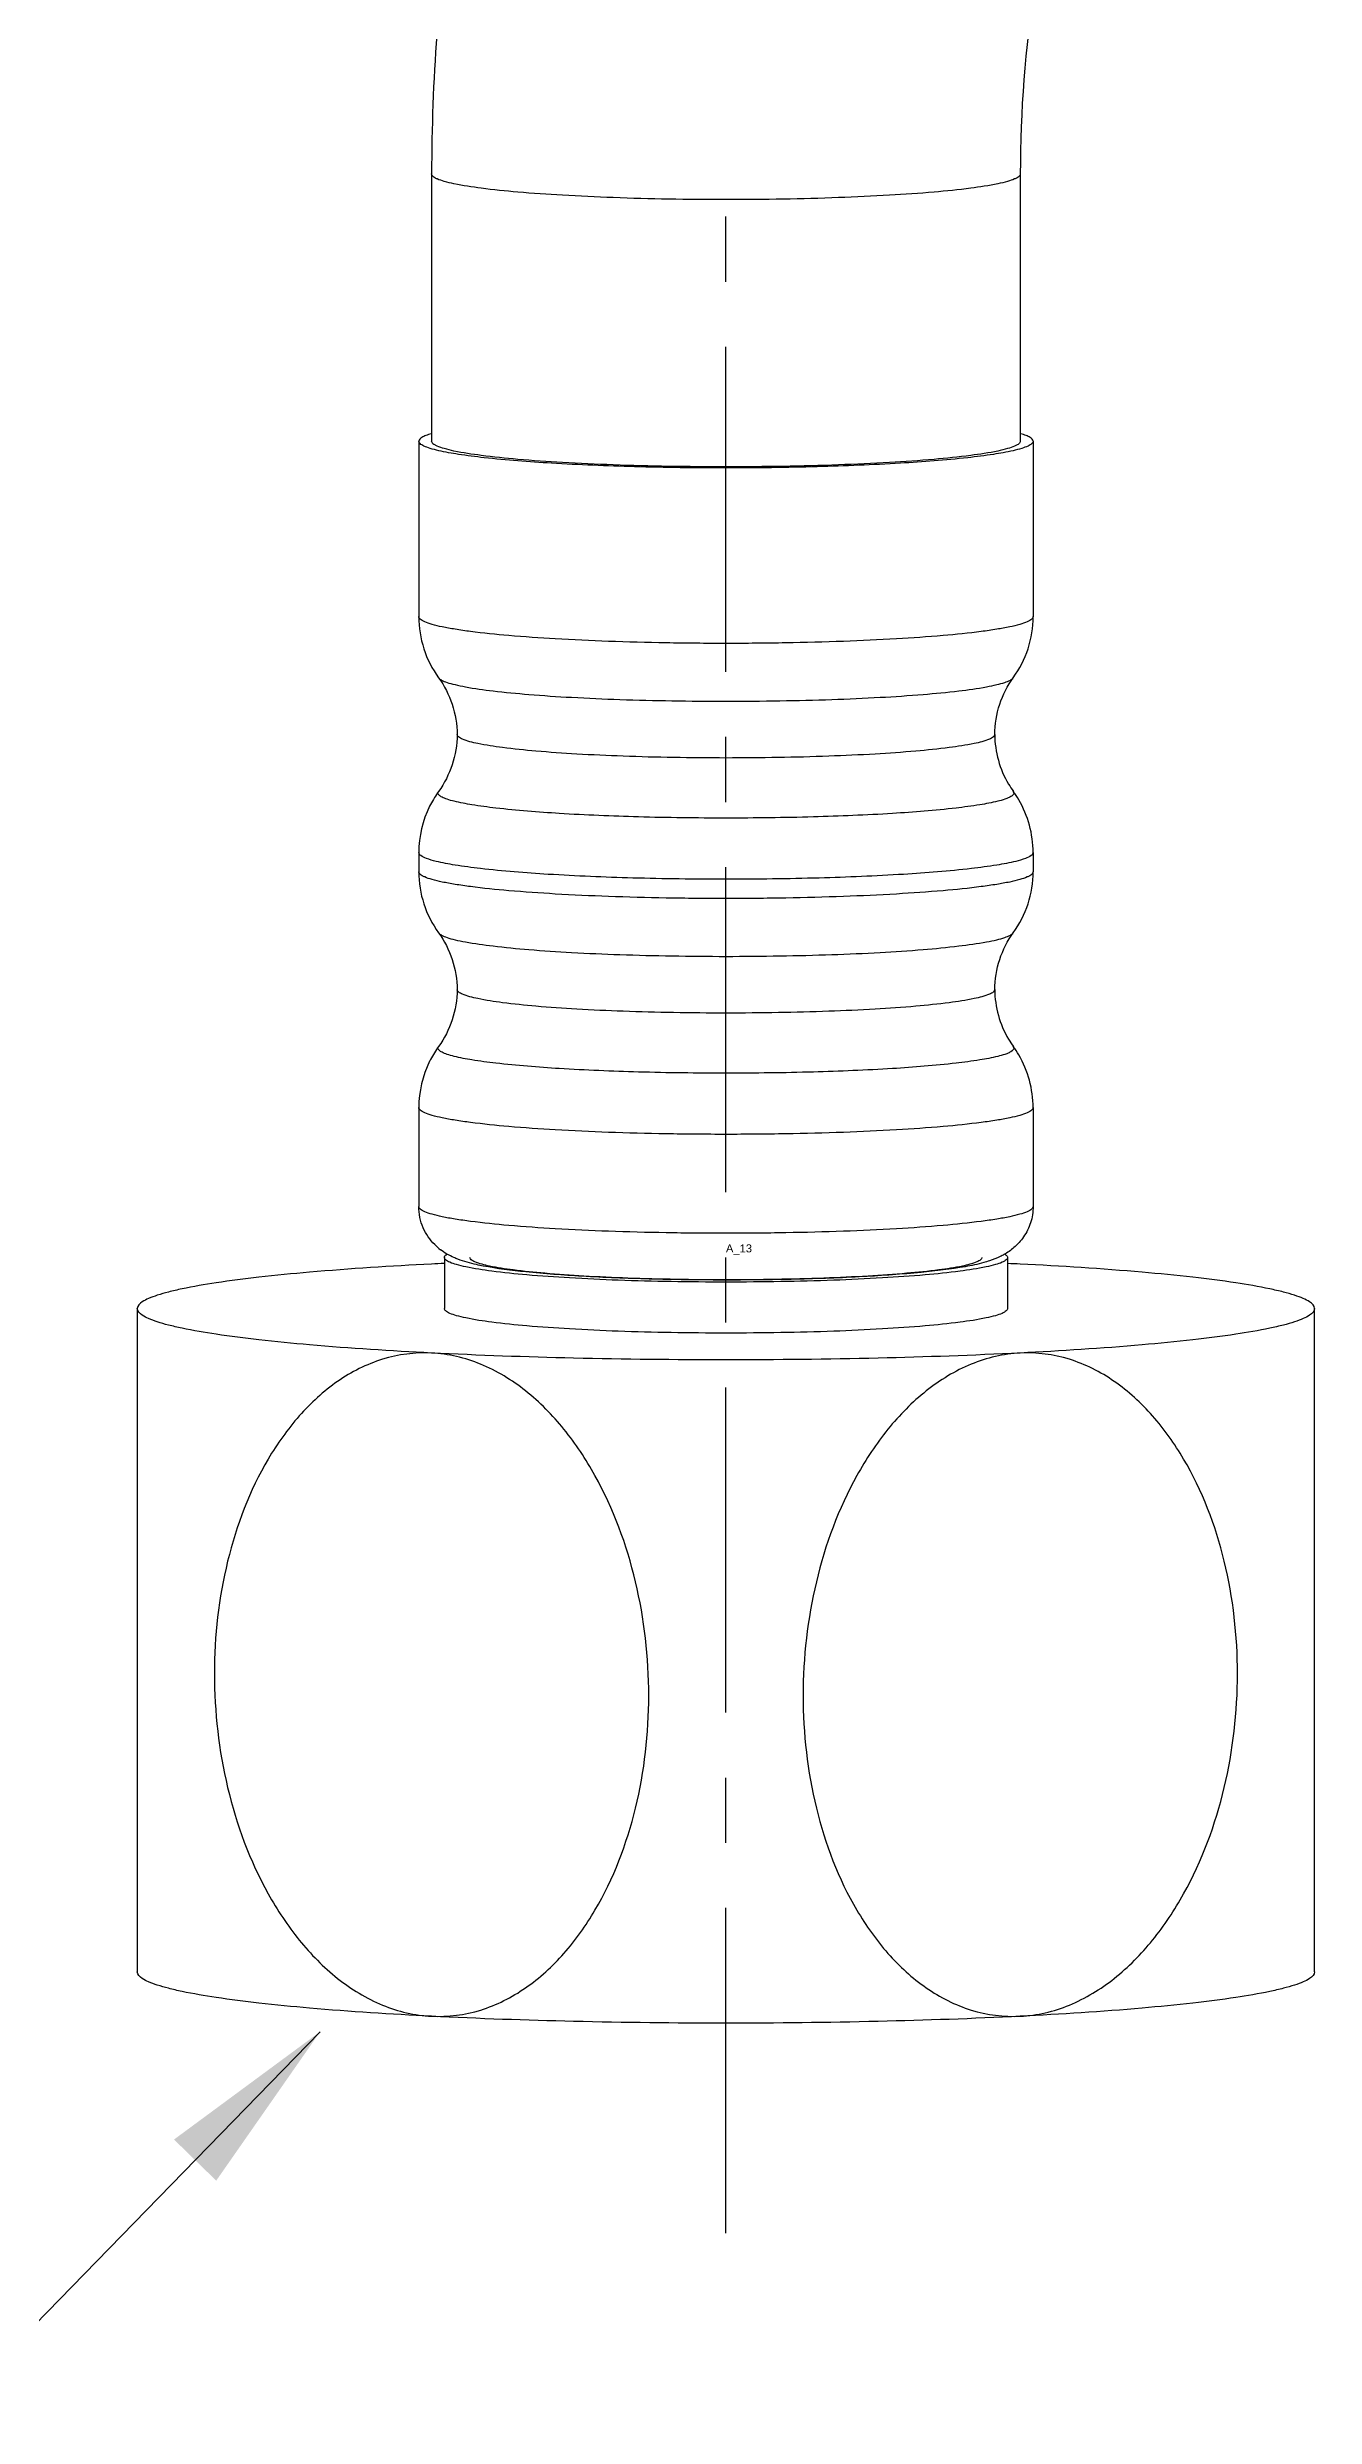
# Model space of a CAD drawing. Header units: millimetres. Extents: x 601 to 1195, y -13 to 407.
# Drawn here: x 983.56 to 1008.32, y 74.87 to 121.13 of the extents above; entities that cross this region are included whole.
import ezdxf

# ---------------------------------------------------------------- set-up
doc = ezdxf.new("R2010")
doc.units = ezdxf.units.MM
doc.header["$LTSCALE"] = 0.1
doc.linetypes.add('CENTERX2', pattern=[101.6, 63.5, -12.7, 12.7, -12.7])
for name, color, linetype in [('02___PRT_ALL_AXES', 7, 'Continuous'), ('CENTER', 1, 'CENTERX2'), ('DIM', 3, 'Continuous')]:
    doc.layers.add(name, color=color, linetype=linetype)
doc.styles.get("Standard").update_dxf_attribs({"font": 'arial.ttf'})
doc.dimstyles.new('ISO-25', dxfattribs={"dimtxt": 3.5, "dimasz": 3.5, "dimexe": 1.25, "dimexo": 0.625, "dimtad": 1, "dimtih": 1, "dimtoh": 1, "dimdec": 1, "dimdsep": 46, "dimtxsty": 'Standard', "dimcen": 2.5, "dimclrd": 5, "dimclre": 5, "dimclrt": 5, "dimadec": 0, "dimazin": 0, "dimtfac": 1, "dimtdec": 1, "dimtmove": 0, "dimatfit": 3, "dimfxl": 1, "dimarcsym": 0})

msp = doc.modelspace()

# ---------------------------------------------------------------- linework, layer by layer
at = {"color": 7, "linetype": 'Continuous'}
for p, q in [((991.069, 118.658), (991.069, 113.441)), ((1002.569, 118.658), (1002.569, 113.441)), ((990.819, 113.441), (990.819, 110.015)), ((1002.819, 113.441), (1002.819, 110.015)), ((991.205, 108.823), (991.205, 108.823)), ((991.194, 106.571), (991.205, 106.602)), ((1002.433, 106.602), (1002.444, 106.571)), ((990.819, 105.41), (990.819, 105.034)), ((1002.819, 105.41), (1002.819, 105.034)), ((991.205, 103.842), (991.205, 103.842)), ((991.194, 101.59), (991.205, 101.621)), ((1002.433, 101.621), (1002.444, 101.59)), ((990.819, 100.429), (990.819, 98.498)), ((1002.819, 100.429), (1002.819, 98.498)), ((985.319, 96.505), (985.319, 83.555)), ((1008.319, 83.555), (1008.319, 96.505))]:
    msp.add_line(p, q, dxfattribs=at)
for centre, radius, start, end in [((992.855, 110.016), 2.036, 180.0194, 215.8784), ((1000.783, 110.016), 2.036, 324.122, 359.9782), ((1004.007, 107.732), 1.938, 180.5717, 210.6136), ((992.853, 105.411), 2.033, 145.0238, 153.663), ((992.835, 105.422), 2.012, 144.0908, 145.0035), ((1003.983, 107.721), 1.911, 210.6901, 215.8238), ((1000.766, 105.399), 2.056, 30.3888, 35.8353), ((1000.784, 105.409), 2.035, 0.018, 30.3852), ((992.857, 105.409), 2.038, 153.6583, 179.9677), ((992.855, 105.035), 2.036, 180.0194, 215.8784), ((1000.783, 105.035), 2.036, 324.122, 359.9782), ((1004.007, 102.751), 1.938, 180.5717, 210.6136), ((992.857, 100.428), 2.038, 153.6583, 179.9677), ((992.853, 100.43), 2.033, 145.0238, 153.663), ((992.835, 100.441), 2.012, 144.0908, 145.0035), ((1003.983, 102.74), 1.911, 210.6901, 215.8238), ((1000.766, 100.418), 2.056, 30.3888, 35.8353), ((1000.784, 100.428), 2.035, 0.018, 30.3852), ((991.959, 98.583), 1.173, 224.9774, 232.4134), ((995.469, 9.904), 87.58, 92.71566, 92.88004), ((998.169, 9.904), 87.579, 87.11996, 87.28433)]:
    msp.add_arc(centre, radius, start, end, dxfattribs=at)
for points, knots in [([(997.528, 139.09), (996.487, 137.606), (994.628, 134.474), (992.59, 129.412), (991.347, 124.099), (991.069, 120.47), (991.069, 118.658)], [0, 0, 0, 0, 0.250103, 0.500115, 0.750068, 1, 1, 1, 1]), ([(1006.949, 132.494), (1006.242, 131.489), (1004.982, 129.368), (1003.6, 125.939), (1002.758, 122.342), (1002.569, 119.885), (1002.569, 118.658)], [0, 0, 0, 0, 0.250214, 0.50025, 0.750159, 1, 1, 1, 1]), ([(1002.569, 118.658), (1002.569, 118.639), (1002.546, 118.609), (1002.504, 118.582), (1002.431, 118.546), (1002.306, 118.506), (1002.02, 118.439), (1001.541, 118.367), (1000.834, 118.295), (999.973, 118.236), (998.992, 118.191), (997.927, 118.163), (996.819, 118.154), (995.711, 118.163), (994.646, 118.191), (993.665, 118.236), (992.804, 118.295), (992.097, 118.367), (991.618, 118.439), (991.332, 118.506), (991.207, 118.546), (991.134, 118.582), (991.092, 118.609), (991.069, 118.639), (991.069, 118.658)], [0, 0, 0, 0, 0.004842, 0.008476, 0.013113, 0.025585, 0.042394, 0.088642, 0.150413, 0.225453, 0.310942, 0.403634, 0.5, 0.596366, 0.689058, 0.774547, 0.849587, 0.911358, 0.957606, 0.974415, 0.986887, 0.991524, 0.995158, 1, 1, 1, 1]), ([(1002.819, 110.015), (1002.819, 109.995), (1002.795, 109.964), (1002.751, 109.935), (1002.675, 109.898), (1002.544, 109.856), (1002.346, 109.809), (1002.094, 109.764), (1001.661, 109.702), (1001.008, 109.636), (1000.11, 109.574), (999.086, 109.527), (997.975, 109.498), (996.819, 109.489), (995.663, 109.498), (994.552, 109.527), (993.528, 109.574), (992.63, 109.636), (991.977, 109.702), (991.544, 109.764), (991.292, 109.809), (991.094, 109.856), (990.963, 109.898), (990.887, 109.935), (990.843, 109.964), (990.819, 109.995), (990.819, 110.015)], [0, 0, 0, 0, 0.004842, 0.008476, 0.013113, 0.025586, 0.042392, 0.063465, 0.088648, 0.15042, 0.225459, 0.310945, 0.403635, 0.5, 0.596365, 0.689055, 0.774541, 0.84958, 0.911352, 0.936535, 0.957608, 0.974414, 0.986887, 0.991524, 0.995158, 1, 1, 1, 1]), ([(991.205, 108.823), (991.319, 108.665), (991.501, 108.308), (991.567, 107.912), (991.569, 107.712)], [0, 0, 0, 0, 0.492832, 1, 1, 1, 1]), ([(991.205, 108.823), (991.22, 108.803), (991.275, 108.767), (991.384, 108.724), (991.541, 108.682), (991.84, 108.621), (992.321, 108.555), (993.013, 108.489), (993.84, 108.434), (994.773, 108.394), (995.777, 108.369), (996.819, 108.36), (997.86, 108.369), (998.865, 108.394), (999.797, 108.434), (1000.625, 108.489), (1001.317, 108.555), (1001.798, 108.621), (1002.097, 108.682), (1002.254, 108.724), (1002.363, 108.767), (1002.418, 108.803), (1002.433, 108.823)], [0, 0, 0, 0, 0.006548, 0.016848, 0.031157, 0.049458, 0.097567, 0.159696, 0.233734, 0.317111, 0.406912, 0.499984, 0.593057, 0.682859, 0.766239, 0.840281, 0.902415, 0.95053, 0.968834, 0.983146, 0.993449, 1, 1, 1, 1]), ([(1002.069, 107.712), (1002.071, 107.912), (1002.137, 108.308), (1002.319, 108.666), (1002.433, 108.823)], [0, 0, 0, 0, 0.50692, 1, 1, 1, 1]), ([(991.569, 107.713), (991.567, 107.513), (991.501, 107.117), (991.319, 106.759), (991.205, 106.602)], [0, 0, 0, 0, 0.50692, 1, 1, 1, 1]), ([(1002.069, 107.712), (1002.069, 107.695), (1002.036, 107.654), (1001.901, 107.59), (1001.609, 107.519), (1001.129, 107.447), (1000.483, 107.381), (999.698, 107.326), (998.802, 107.286), (997.83, 107.26), (996.819, 107.252), (995.808, 107.26), (994.836, 107.286), (993.94, 107.326), (993.155, 107.381), (992.509, 107.447), (992.029, 107.519), (991.737, 107.59), (991.602, 107.654), (991.569, 107.695), (991.569, 107.712)], [0, 0, 0, 0, 0.004861, 0.01314, 0.04244, 0.088722, 0.150509, 0.225544, 0.31101, 0.403671, 0.5, 0.596329, 0.68899, 0.774456, 0.849491, 0.911278, 0.95756, 0.98686, 0.995139, 1, 1, 1, 1]), ([(991.51, 106.41), (991.463, 106.421), (991.383, 106.443), (991.283, 106.482), (991.218, 106.519), (991.194, 106.556), (991.194, 106.571)], [0, 0, 0, 0, 0.388775, 0.679039, 0.875594, 1, 1, 1, 1]), ([(1002.128, 106.41), (1002.013, 106.381), (1001.742, 106.331), (1001.058, 106.241), (999.973, 106.157), (998.474, 106.095), (996.819, 106.074), (995.164, 106.095), (993.665, 106.157), (992.58, 106.241), (991.896, 106.331), (991.625, 106.381), (991.51, 106.41)], [0, 0, 0, 0, 0.033351, 0.077535, 0.194295, 0.339637, 0.5, 0.660364, 0.805705, 0.922465, 0.966649, 1, 1, 1, 1]), ([(1002.303, 106.462), (1002.291, 106.458), (1002.233, 106.437), (1002.175, 106.421), (1002.128, 106.41)], [0, 0, 0, 0, 0.216902, 1, 1, 1, 1]), ([(1002.444, 106.571), (1002.444, 106.55), (1002.413, 106.516), (1002.361, 106.486), (1002.324, 106.47), (1002.303, 106.462)], [0, 0, 0, 0, 0.354236, 0.635444, 1, 1, 1, 1]), ([(990.857, 105.351), (990.851, 105.356), (990.833, 105.371), (990.819, 105.394), (990.819, 105.41)], [0, 0, 0, 0, 0.311148, 1, 1, 1, 1]), ([(1002.819, 105.034), (1002.819, 105.014), (1002.795, 104.983), (1002.751, 104.954), (1002.675, 104.917), (1002.544, 104.875), (1002.346, 104.828), (1002.094, 104.783), (1001.661, 104.721), (1001.008, 104.655), (1000.11, 104.593), (999.086, 104.546), (997.975, 104.517), (996.819, 104.508), (995.663, 104.517), (994.552, 104.546), (993.528, 104.593), (992.63, 104.655), (991.977, 104.721), (991.544, 104.783), (991.292, 104.828), (991.094, 104.875), (990.963, 104.917), (990.887, 104.954), (990.843, 104.983), (990.819, 105.014), (990.819, 105.034)], [0, 0, 0, 0, 0.004842, 0.008476, 0.013113, 0.025586, 0.042392, 0.063465, 0.088648, 0.15042, 0.225459, 0.310945, 0.403635, 0.5, 0.596365, 0.689055, 0.774541, 0.84958, 0.911352, 0.936535, 0.957608, 0.974414, 0.986887, 0.991524, 0.995158, 1, 1, 1, 1]), ([(991.156, 105.237), (991.093, 105.253), (990.99, 105.282), (990.89, 105.326), (990.857, 105.351)], [0, 0, 0, 0, 0.605757, 1, 1, 1, 1]), ([(1002.482, 105.237), (1002.36, 105.207), (1002.071, 105.153), (1001.341, 105.057), (1000.183, 104.968), (998.584, 104.902), (996.819, 104.879), (995.054, 104.902), (993.455, 104.968), (992.297, 105.057), (991.567, 105.153), (991.278, 105.207), (991.156, 105.237)], [0, 0, 0, 0, 0.033352, 0.077536, 0.194297, 0.339638, 0.5, 0.660362, 0.805703, 0.922464, 0.966648, 1, 1, 1, 1]), ([(1002.781, 105.351), (1002.748, 105.326), (1002.648, 105.282), (1002.545, 105.253), (1002.482, 105.237)], [0, 0, 0, 0, 0.394243, 1, 1, 1, 1]), ([(1002.819, 105.41), (1002.819, 105.405), (1002.815, 105.381), (1002.796, 105.363), (1002.781, 105.351)], [0, 0, 0, 0, 0.208271, 1, 1, 1, 1]), ([(991.205, 103.842), (991.319, 103.684), (991.501, 103.327), (991.567, 102.931), (991.569, 102.731)], [0, 0, 0, 0, 0.492832, 1, 1, 1, 1]), ([(991.205, 103.842), (991.22, 103.822), (991.275, 103.786), (991.384, 103.743), (991.541, 103.701), (991.84, 103.64), (992.321, 103.574), (993.013, 103.508), (993.84, 103.453), (994.773, 103.413), (995.777, 103.388), (996.819, 103.379), (997.86, 103.388), (998.865, 103.413), (999.797, 103.453), (1000.625, 103.508), (1001.317, 103.574), (1001.798, 103.64), (1002.097, 103.701), (1002.254, 103.743), (1002.363, 103.786), (1002.418, 103.822), (1002.433, 103.842)], [0, 0, 0, 0, 0.006548, 0.016848, 0.031157, 0.049458, 0.097567, 0.159696, 0.233734, 0.317111, 0.406912, 0.499984, 0.593057, 0.682859, 0.766239, 0.840281, 0.902415, 0.95053, 0.968834, 0.983146, 0.993449, 1, 1, 1, 1]), ([(1002.069, 102.731), (1002.071, 102.931), (1002.137, 103.327), (1002.319, 103.685), (1002.433, 103.842)], [0, 0, 0, 0, 0.50692, 1, 1, 1, 1]), ([(991.569, 102.732), (991.567, 102.532), (991.501, 102.136), (991.319, 101.778), (991.205, 101.621)], [0, 0, 0, 0, 0.50692, 1, 1, 1, 1]), ([(1002.069, 102.731), (1002.069, 102.714), (1002.036, 102.673), (1001.901, 102.609), (1001.609, 102.538), (1001.129, 102.466), (1000.483, 102.4), (999.698, 102.345), (998.802, 102.305), (997.83, 102.28), (996.819, 102.271), (995.808, 102.28), (994.836, 102.305), (993.94, 102.345), (993.155, 102.4), (992.509, 102.466), (992.029, 102.538), (991.737, 102.609), (991.602, 102.673), (991.569, 102.714), (991.569, 102.731)], [0, 0, 0, 0, 0.004861, 0.01314, 0.04244, 0.088722, 0.150509, 0.225544, 0.31101, 0.403671, 0.5, 0.596329, 0.68899, 0.774456, 0.849491, 0.911278, 0.95756, 0.98686, 0.995139, 1, 1, 1, 1]), ([(991.51, 101.429), (991.463, 101.44), (991.383, 101.462), (991.283, 101.502), (991.218, 101.538), (991.194, 101.575), (991.194, 101.59)], [0, 0, 0, 0, 0.388775, 0.679039, 0.875594, 1, 1, 1, 1]), ([(1002.128, 101.429), (1002.013, 101.4), (1001.742, 101.35), (1001.058, 101.26), (999.973, 101.176), (998.474, 101.114), (996.819, 101.093), (995.164, 101.114), (993.665, 101.176), (992.58, 101.26), (991.896, 101.35), (991.625, 101.4), (991.51, 101.429)], [0, 0, 0, 0, 0.033351, 0.077535, 0.194295, 0.339637, 0.5, 0.660364, 0.805705, 0.922465, 0.966649, 1, 1, 1, 1]), ([(1002.303, 101.481), (1002.291, 101.477), (1002.233, 101.456), (1002.175, 101.44), (1002.128, 101.429)], [0, 0, 0, 0, 0.216902, 1, 1, 1, 1]), ([(1002.444, 101.59), (1002.444, 101.569), (1002.413, 101.535), (1002.361, 101.505), (1002.324, 101.489), (1002.303, 101.481)], [0, 0, 0, 0, 0.354236, 0.635444, 1, 1, 1, 1]), ([(1002.819, 100.429), (1002.819, 100.409), (1002.795, 100.378), (1002.751, 100.35), (1002.675, 100.312), (1002.544, 100.27), (1002.346, 100.223), (1002.094, 100.178), (1001.661, 100.116), (1001.008, 100.05), (1000.11, 99.988), (999.086, 99.941), (997.975, 99.913), (996.819, 99.903), (995.663, 99.913), (994.552, 99.941), (993.528, 99.988), (992.63, 100.05), (991.977, 100.116), (991.544, 100.178), (991.292, 100.223), (991.094, 100.27), (990.963, 100.312), (990.887, 100.35), (990.843, 100.378), (990.819, 100.409), (990.819, 100.429)], [0, 0, 0, 0, 0.004842, 0.008476, 0.013113, 0.025586, 0.042392, 0.063465, 0.088648, 0.15042, 0.225459, 0.310945, 0.403635, 0.5, 0.596365, 0.689055, 0.774541, 0.84958, 0.911352, 0.936535, 0.957608, 0.974414, 0.986887, 0.991524, 0.995158, 1, 1, 1, 1]), ([(991.13, 97.754), (991.036, 97.848), (990.877, 98.079), (990.819, 98.356), (990.819, 98.498)], [0, 0, 0, 0, 0.482632, 1, 1, 1, 1]), ([(1002.819, 98.498), (1002.819, 98.478), (1002.795, 98.447), (1002.751, 98.418), (1002.675, 98.381), (1002.544, 98.339), (1002.346, 98.292), (1002.094, 98.247), (1001.661, 98.185), (1001.008, 98.119), (1000.11, 98.056), (999.086, 98.01), (997.975, 97.981), (996.819, 97.971), (995.663, 97.981), (994.552, 98.01), (993.528, 98.056), (992.63, 98.119), (991.977, 98.185), (991.544, 98.247), (991.292, 98.292), (991.094, 98.339), (990.963, 98.381), (990.887, 98.418), (990.843, 98.447), (990.819, 98.478), (990.819, 98.498)], [0, 0, 0, 0, 0.004842, 0.008476, 0.013113, 0.025586, 0.042392, 0.063465, 0.088648, 0.15042, 0.225459, 0.310945, 0.403635, 0.5, 0.596365, 0.689055, 0.774541, 0.84958, 0.911352, 0.936535, 0.957608, 0.974414, 0.986887, 0.991524, 0.995158, 1, 1, 1, 1]), ([(1002.819, 98.498), (1002.819, 98.391), (1002.787, 98.179), (1002.649, 97.904), (1002.463, 97.696), (1002.319, 97.598), (1002.25, 97.559)], [0, 0, 0, 0, 0.279307, 0.548959, 0.79384, 1, 1, 1, 1]), ([(991.581, 97.469), (991.555, 97.479), (991.436, 97.528), (991.323, 97.593), (991.244, 97.654)], [0, 0, 0, 0, 0.21723, 1, 1, 1, 1]), ([(991.069, 97.373), (990.274, 97.333), (989.148, 97.262), (987.746, 97.126), (986.914, 97.02), (986.325, 96.92), (985.943, 96.833), (985.725, 96.772), (985.551, 96.708), (985.411, 96.641), (985.319, 96.56), (985.319, 96.505)], [0, 0, 0, 0, 0.405537, 0.574846, 0.718033, 0.832812, 0.879037, 0.917646, 0.948643, 0.972192, 1, 1, 1, 1]), ([(992.075, 97.336), (992.032, 97.344), (991.865, 97.379), (991.699, 97.423), (991.581, 97.469)], [0, 0, 0, 0, 0.257171, 1, 1, 1, 1]), ([(1001.492, 97.323), (1001.208, 97.272), (1000.546, 97.195), (999.441, 97.118), (998.145, 97.071), (996.748, 97.056), (995.357, 97.075), (994.077, 97.125), (992.994, 97.204), (992.35, 97.283), (992.075, 97.336)], [0, 0, 0, 0, 0.091874, 0.211311, 0.352065, 0.503903, 0.655115, 0.794079, 0.910898, 1, 1, 1, 1]), ([(1001.968, 97.437), (1001.931, 97.425), (1001.774, 97.378), (1001.614, 97.344), (1001.492, 97.323)], [0, 0, 0, 0, 0.243764, 1, 1, 1, 1]), ([(1002.25, 97.559), (1002.226, 97.545), (1002.135, 97.497), (1002.039, 97.46), (1001.968, 97.437)], [0, 0, 0, 0, 0.279076, 1, 1, 1, 1]), ([(1008.319, 96.505), (1008.319, 96.56), (1008.227, 96.641), (1008.087, 96.708), (1007.913, 96.772), (1007.695, 96.833), (1007.313, 96.92), (1006.724, 97.02), (1005.892, 97.126), (1004.49, 97.262), (1003.364, 97.333), (1002.569, 97.373)], [0, 0, 0, 0, 0.027808, 0.051357, 0.082354, 0.120963, 0.167188, 0.281967, 0.425154, 0.594463, 1, 1, 1, 1]), ([(991.069, 95.637), (990.274, 95.677), (989.148, 95.748), (987.746, 95.885), (986.914, 95.991), (986.325, 96.09), (985.943, 96.177), (985.725, 96.238), (985.551, 96.302), (985.411, 96.37), (985.319, 96.451), (985.319, 96.505)], [0, 0, 0, 0, 0.405537, 0.574846, 0.718033, 0.832812, 0.879037, 0.917646, 0.948643, 0.972192, 1, 1, 1, 1]), ([(1008.319, 96.505), (1008.319, 96.451), (1008.227, 96.37), (1008.087, 96.302), (1007.913, 96.238), (1007.695, 96.177), (1007.313, 96.09), (1006.724, 95.991), (1005.892, 95.885), (1004.49, 95.748), (1003.364, 95.677), (1002.569, 95.637)], [0, 0, 0, 0, 0.027808, 0.051357, 0.082354, 0.120963, 0.167188, 0.281967, 0.425154, 0.594463, 1, 1, 1, 1]), ([(991.069, 95.637), (990.747, 95.653), (990.089, 95.567), (989.199, 95.113), (988.45, 94.425), (987.638, 93.279), (986.99, 91.57), (986.742, 89.367), (986.996, 87.139), (987.644, 85.38), (988.451, 84.161), (989.196, 83.402), (990.077, 82.861), (990.742, 82.703), (991.069, 82.687)], [0, 0, 0, 0, 0.056982, 0.114667, 0.174048, 0.235254, 0.361786, 0.4923, 0.624339, 0.755252, 0.819415, 0.881854, 0.942024, 1, 1, 1, 1]), ([(991.069, 82.687), (991.391, 82.671), (992.05, 82.757), (992.939, 83.211), (993.688, 83.899), (994.5, 85.045), (995.148, 86.754), (995.396, 88.957), (995.142, 91.185), (994.494, 92.944), (993.687, 94.163), (992.942, 94.922), (992.061, 95.463), (991.396, 95.621), (991.069, 95.637)], [0, 0, 0, 0, 0.056982, 0.114666, 0.174047, 0.235253, 0.361785, 0.492298, 0.624339, 0.755253, 0.819415, 0.881854, 0.942024, 1, 1, 1, 1]), ([(1002.569, 95.637), (1001.645, 95.591), (999.729, 95.524), (996.819, 95.492), (993.909, 95.524), (991.993, 95.591), (991.069, 95.637)], [0, 0, 0, 0, 0.241263, 0.5, 0.758737, 1, 1, 1, 1]), ([(1002.569, 95.637), (1002.242, 95.621), (1001.577, 95.463), (1000.696, 94.922), (999.951, 94.163), (999.144, 92.944), (998.496, 91.185), (998.242, 88.957), (998.49, 86.754), (999.138, 85.045), (999.95, 83.899), (1000.699, 83.211), (1001.589, 82.757), (1002.247, 82.671), (1002.569, 82.687)], [0, 0, 0, 0, 0.057976, 0.118146, 0.180585, 0.244747, 0.37566, 0.507701, 0.638213, 0.764748, 0.825954, 0.885335, 0.943019, 1, 1, 1, 1]), ([(1002.569, 82.687), (1002.896, 82.703), (1003.561, 82.861), (1004.442, 83.402), (1005.187, 84.161), (1005.994, 85.38), (1006.642, 87.139), (1006.896, 89.367), (1006.648, 91.57), (1006, 93.279), (1005.188, 94.425), (1004.439, 95.113), (1003.549, 95.567), (1002.891, 95.653), (1002.569, 95.637)], [0, 0, 0, 0, 0.057976, 0.118147, 0.180586, 0.244748, 0.37566, 0.507701, 0.638214, 0.764747, 0.825953, 0.885334, 0.943018, 1, 1, 1, 1]), ([(991.069, 82.687), (990.274, 82.727), (989.148, 82.798), (987.746, 82.934), (986.914, 83.04), (986.325, 83.14), (985.943, 83.227), (985.725, 83.288), (985.551, 83.352), (985.411, 83.419), (985.319, 83.5), (985.319, 83.555)], [0, 0, 0, 0, 0.405537, 0.574846, 0.718033, 0.832812, 0.879037, 0.917646, 0.948643, 0.972192, 1, 1, 1, 1]), ([(1008.319, 83.555), (1008.319, 83.5), (1008.227, 83.419), (1008.087, 83.352), (1007.913, 83.288), (1007.695, 83.227), (1007.313, 83.14), (1006.724, 83.04), (1005.892, 82.934), (1004.49, 82.798), (1003.364, 82.727), (1002.569, 82.687)], [0, 0, 0, 0, 0.027808, 0.051357, 0.082354, 0.120963, 0.167188, 0.281967, 0.425154, 0.594463, 1, 1, 1, 1]), ([(1002.569, 82.687), (1001.645, 82.64), (999.729, 82.574), (996.819, 82.541), (993.909, 82.574), (991.993, 82.64), (991.069, 82.687)], [0, 0, 0, 0, 0.241263, 0.5, 0.758737, 1, 1, 1, 1])]:
    msp.add_open_spline(points, degree=3, knots=knots, dxfattribs=at)
at = {"layer": '02___PRT_ALL_AXES', "color": 7, "linetype": 'Continuous'}
for p, q in [((991.069, 118.658), (991.069, 113.441)), ((1002.569, 118.658), (1002.569, 113.441)), ((990.819, 113.441), (990.819, 110.015)), ((1002.819, 113.441), (1002.819, 110.015)), ((990.819, 105.41), (990.819, 105.034)), ((1002.819, 105.41), (1002.819, 105.034)), ((990.819, 100.429), (990.819, 98.498)), ((1002.819, 100.429), (1002.819, 98.498)), ((991.319, 97.501), (991.319, 96.505)), ((1002.319, 97.501), (1002.319, 96.505))]:
    msp.add_line(p, q, dxfattribs=at)
for points, knots in [([(991.059, 113.587), (991.024, 113.576), (990.961, 113.555), (990.877, 113.518), (990.819, 113.472), (990.819, 113.441)], [0, 0, 0, 0, 0.382121, 0.670464, 1, 1, 1, 1]), ([(991.209, 113.255), (991.152, 113.268), (991.053, 113.293), (990.929, 113.338), (990.849, 113.38), (990.819, 113.423), (990.819, 113.441)], [0, 0, 0, 0, 0.39281, 0.685047, 0.880609, 1, 1, 1, 1]), ([(1002.569, 113.441), (1002.569, 113.422), (1002.546, 113.392), (1002.504, 113.364), (1002.431, 113.329), (1002.306, 113.288), (1002.02, 113.221), (1001.541, 113.15), (1000.834, 113.077), (999.973, 113.018), (998.992, 112.973), (997.927, 112.946), (996.819, 112.936), (995.711, 112.946), (994.646, 112.973), (993.665, 113.018), (992.804, 113.077), (992.097, 113.15), (991.618, 113.221), (991.332, 113.288), (991.207, 113.329), (991.134, 113.364), (991.092, 113.392), (991.069, 113.422), (991.069, 113.441)], [0, 0, 0, 0, 0.004842, 0.008476, 0.013114, 0.025586, 0.042393, 0.088641, 0.150414, 0.225455, 0.310942, 0.403634, 0.5, 0.596366, 0.689058, 0.774545, 0.849586, 0.911359, 0.957607, 0.974414, 0.986886, 0.991524, 0.995158, 1, 1, 1, 1]), ([(1002.819, 113.441), (1002.819, 113.423), (1002.789, 113.38), (1002.709, 113.338), (1002.585, 113.293), (1002.486, 113.268), (1002.429, 113.255)], [0, 0, 0, 0, 0.119391, 0.314953, 0.60719, 1, 1, 1, 1]), ([(1002.819, 113.441), (1002.819, 113.472), (1002.761, 113.518), (1002.677, 113.555), (1002.614, 113.576), (1002.579, 113.587)], [0, 0, 0, 0, 0.329536, 0.617879, 1, 1, 1, 1]), ([(1002.429, 113.255), (1002.302, 113.226), (1002.007, 113.174), (1001.274, 113.082), (1000.126, 112.996), (998.551, 112.932), (996.819, 112.91), (995.087, 112.932), (993.512, 112.996), (992.364, 113.082), (991.631, 113.174), (991.336, 113.226), (991.209, 113.255)], [0, 0, 0, 0, 0.034702, 0.079777, 0.19699, 0.341371, 0.5, 0.658629, 0.80301, 0.920223, 0.965298, 1, 1, 1, 1]), ([(991.319, 97.501), (991.319, 97.507), (991.325, 97.536), (991.352, 97.555), (991.371, 97.567)], [0, 0, 0, 0, 0.194865, 1, 1, 1, 1]), ([(1002.319, 97.501), (1002.319, 97.483), (1002.297, 97.455), (1002.257, 97.429), (1002.187, 97.394), (1002.067, 97.356), (1001.794, 97.292), (1001.335, 97.223), (1000.659, 97.154), (999.836, 97.097), (998.897, 97.054), (997.878, 97.028), (996.819, 97.019), (995.76, 97.028), (994.741, 97.054), (993.802, 97.097), (992.979, 97.154), (992.303, 97.223), (991.844, 97.292), (991.571, 97.356), (991.451, 97.394), (991.381, 97.429), (991.341, 97.455), (991.319, 97.483), (991.319, 97.501)], [0, 0, 0, 0, 0.004842, 0.008476, 0.013113, 0.025585, 0.042394, 0.088642, 0.150413, 0.225453, 0.310942, 0.403634, 0.5, 0.596366, 0.689058, 0.774547, 0.849587, 0.911358, 0.957606, 0.974415, 0.986887, 0.991524, 0.995158, 1, 1, 1, 1]), ([(1001.819, 97.501), (1001.819, 97.485), (1001.788, 97.446), (1001.66, 97.386), (1001.382, 97.317), (1000.925, 97.248), (1000.31, 97.186), (999.562, 97.134), (998.708, 97.095), (997.782, 97.071), (996.819, 97.063), (995.856, 97.071), (994.93, 97.095), (994.076, 97.134), (993.328, 97.186), (992.713, 97.248), (992.256, 97.317), (991.978, 97.386), (991.85, 97.446), (991.819, 97.485), (991.819, 97.501)], [0, 0, 0, 0, 0.004843, 0.013092, 0.042342, 0.088596, 0.150375, 0.225424, 0.310921, 0.403623, 0.5, 0.596377, 0.689079, 0.774576, 0.849625, 0.911404, 0.957658, 0.986908, 0.995157, 1, 1, 1, 1]), ([(1002.267, 97.567), (1002.275, 97.562), (1002.298, 97.546), (1002.319, 97.521), (1002.319, 97.501)], [0, 0, 0, 0, 0.328059, 1, 1, 1, 1]), ([(1002.319, 96.505), (1002.319, 96.487), (1002.297, 96.459), (1002.257, 96.432), (1002.187, 96.398), (1002.067, 96.36), (1001.794, 96.295), (1001.335, 96.227), (1000.659, 96.158), (999.836, 96.101), (998.897, 96.058), (997.878, 96.032), (996.819, 96.023), (995.76, 96.032), (994.741, 96.058), (993.802, 96.101), (992.979, 96.158), (992.303, 96.227), (991.844, 96.295), (991.571, 96.36), (991.451, 96.398), (991.381, 96.432), (991.341, 96.459), (991.319, 96.487), (991.319, 96.505)], [0, 0, 0, 0, 0.004842, 0.008476, 0.013114, 0.025586, 0.042393, 0.088641, 0.150414, 0.225455, 0.310942, 0.403634, 0.5, 0.596366, 0.689058, 0.774545, 0.849586, 0.911359, 0.957607, 0.974414, 0.986886, 0.991524, 0.995158, 1, 1, 1, 1])]:
    msp.add_open_spline(points, degree=3, knots=knots, dxfattribs=at)
at = {"layer": 'CENTER'}
msp.add_line((996.819, 78.455), (996.819, 118.758), dxfattribs=at)

# ---------------------------------------------------------------- texts
at = {"layer": '02___PRT_ALL_AXES', "color": 7, "linetype": 'Continuous', "insert": (996.819, 97.758), "char_height": 0.1562, "width": 0.5, "attachment_point": 1, "line_spacing_factor": 0.9}
msp.add_mtext('A_13', dxfattribs=at)

# ---------------------------------------------------------------- leaders
at = {"layer": 'DIM', "annotation_type": 0, "has_hookline": 1, "hookline_direction": 1, "text_width": 10.082}
msp.add_leader([(988.892, 82.386), (981.57, 74.87), (978.07, 74.87)], dimstyle='ISO-25', dxfattribs=at)

doc.saveas('drawing.dxf')
